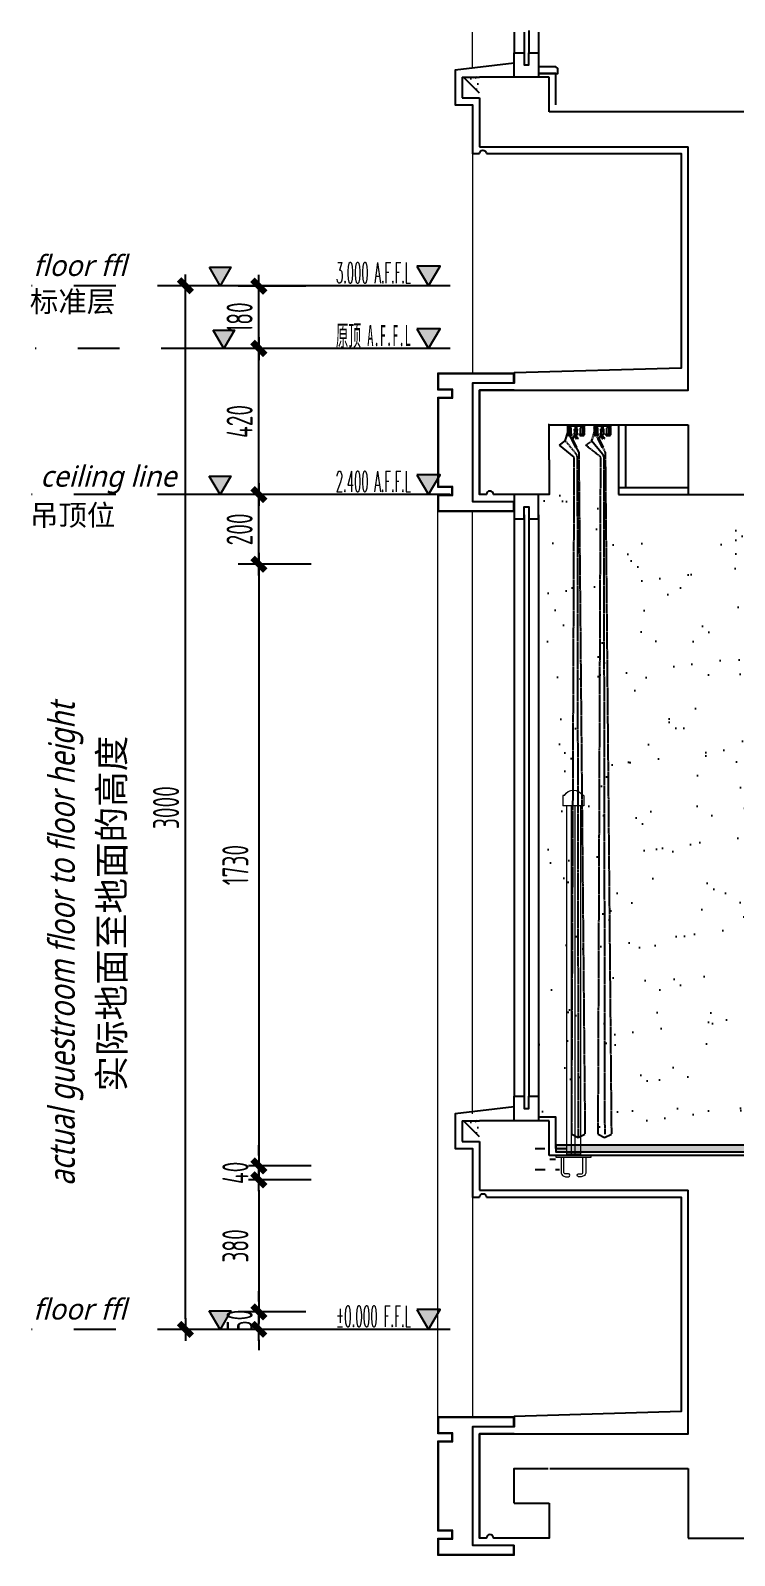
# Model space of a CAD drawing. Header units: inches. Extents: x 96003 to 270950, y -80202 to 65998.
# Drawn here: x 187533 to 189558, y 34810 to 39194 of the extents above; entities that cross this region are included whole.
import ezdxf
from ezdxf.enums import TextEntityAlignment as Align

# ---------------------------------------------------------------- set-up
doc = ezdxf.new("R2010")
doc.units = ezdxf.units.IN
doc.header["$LTSCALE"] = 10
doc.header["$MEASUREMENT"] = 0
doc.linetypes.add('DASH', pattern=[0.35, 0.25, -0.1])
doc.linetypes.add('M-CENTER', pattern=[1.8, 1.2, -0.2, 0.2, -0.2])
for name, color, linetype in [('16', 12, 'Continuous'), ('81', 81, 'Continuous'), ('A_SURFACE', 9, 'Continuous'), ('AD-土建柱轮廓线', 200, 'Continuous'), ('ED-文字说明', 50, 'Continuous'), ('ED-造型尺寸', 44, 'Continuous'), ('EL-03', 3, 'Continuous'), ('EL-30', 30, 'Continuous'), ('EL-BHATCH-250', 250, 'Continuous'), ('EL-DIM', 50, 'Continuous'), ('EL-天花轮廓线', 100, 'Continuous'), ('FC-地面造型', 136, 'Continuous'), ('HAT【填充】', 250, 'Continuous'), ('PUB_HATCH', 8, 'Continuous'), ('SBEI', 1, 'Continuous')]:
    doc.layers.add(name, color=color, linetype=linetype)
for name, color, linetype, lineweight in [('D-地面铺装', 252, 'Continuous', 9), ('J-金属幕墙', 34, 'Continuous', 13), ('L-栏杆扶手', 73, 'Continuous', 13), ('L-立面看线', 8, 'Continuous', 13)]:
    doc.layers.add(name, color=color, linetype=linetype, lineweight=lineweight)
doc.styles.add('-宋体', font='')
doc.styles.add('CCD_DIM', font='archs.shx', dxfattribs={"width": 0.7})
doc.styles.add('hz', font='simplex', dxfattribs={"width": 0.7, "bigfont": 'hztxt'})
doc.styles.add('LUCIDIA', font='')
doc.styles.add('RomanS', font='romans.shx', dxfattribs={"width": 0.9})
doc.styles.add('st', font='')
doc.styles.add('宋体', font='', dxfattribs={"height": 60})
doc.styles.get('-宋体').set_extended_font_data('SimSun')
doc.styles.get('LUCIDIA').set_extended_font_data('Lucida Sans', italic=True)
doc.styles.get('st').set_extended_font_data('SimSun')
doc.styles.get('宋体').set_extended_font_data('SimSun')
doc.dimstyles.new('1.30', dxfattribs={"dimscale": 30, "dimtxt": 2.5, "dimasz": 1, "dimexe": 1, "dimexo": 1.5, "dimgap": 1, "dimtad": 1, "dimdec": 0, "dimrnd": 5, "dimdsep": 46, "dimtxsty": 'CCD_DIM', "dimblk": 'CCD_Dimension_Tick', "dimcen": 1, "dimclrd": 44, "dimclre": 44, "dimclrt": 2, "dimadec": 0, "dimazin": 2, "dimtfac": 1, "dimtdec": 0, "dimtix": 1, "dimtmove": 2, "dimatfit": 3, "dimldrblk": 'CCD_Dimension_Tick', "dimfxl": 5, "dimfxlon": 1, "dimtolj": 1, "dimarcsym": 0})
doc.dimstyles.new('Matrix_30内', dxfattribs={"dimscale": 30, "dimtxt": 2.5, "dimasz": 1, "dimexe": 2, "dimexo": 1.5, "dimgap": 0.6, "dimtad": 1, "dimdec": 0, "dimrnd": 1, "dimzin": 12, "dimdsep": 46, "dimtxsty": 'CCD_DIM', "dimblk": 'CCD_Dimension_Tick', "dimcen": 0.125, "dimclrd": 44, "dimclre": 44, "dimclrt": 50, "dimadec": 0, "dimazin": 0, "dimtfac": 1, "dimtdec": 0, "dimtix": 1, "dimtmove": 2, "dimatfit": 3, "dimldrblk": 'CCD_Leader_Dot', "dimfxl": 5, "dimfxlon": 1, "dimtvp": 1, "dimtolj": 1, "dimtzin": 0, "dimarcsym": 0})
pattern_1 = [(45, (190901.26, -77467.75), (-35.35534, 35.35534), []), (50, (190901.26, -77467.75), (143.452, -12.5504), [15, -165]), (355, (190901.26, -77467.75), (-27.7503, 150.4384), [12, -132]), (100.4514, (190913.22, -77468.8), (115.702, 137.888), [12.748, -140.2284]), (46.184, (190901.26, -77427.75), (213.448, -33.104), [22.5, -247.5]), (96.6356, (190919.05, -77430.5), (186.9325, 194.824), [19.122, -210.343]), (351.184, (190901.26, -77427.75), (186.932, 194.824), [18, -198]), (21, (190921.26, -77437.75), (119.3814, -80.5238), [15, -165]), (326, (190921.26, -77437.75), (48.663, 145.03), [12, -132]), (71.4514, (190931.21, -77444.46), (168.0445, 64.506), [12.748, -140.2284]), (37.5, (190901.26, -77467.75), (2.43197, 66.57877), [0, -130.4, 0, -134, 0, -132.5]), (7.5, (190901.26, -77467.75), (52.6139, 78.8823), [0, -76.4, 0, -127.4, 0, -50.5]), (327.5, (190856.66, -77467.75), (106.7645, -4.511), [0, -50, 0, -156, 0, -207]), (317.5, (190836.66, -77467.75), (116.6372, 20.021), [0, -65, 0, -103.6, 0, -147])]
pattern_2 = [(45, (190901.26, -74467.75), (-35.35534, 35.35534), []), (50, (190901.26, -74467.75), (143.452, -12.5504), [15, -165]), (355, (190901.26, -74467.75), (-27.7503, 150.4384), [12, -132]), (100.4514, (190913.22, -74468.8), (115.702, 137.888), [12.748, -140.2284]), (46.184, (190901.26, -74427.75), (213.448, -33.104), [22.5, -247.5]), (96.6356, (190919.05, -74430.5), (186.9325, 194.824), [19.122, -210.343]), (351.184, (190901.26, -74427.75), (186.932, 194.824), [18, -198]), (21, (190921.26, -74437.75), (119.3814, -80.5238), [15, -165]), (326, (190921.26, -74437.75), (48.663, 145.03), [12, -132]), (71.4514, (190931.21, -74444.46), (168.0445, 64.506), [12.748, -140.2284]), (37.5, (190901.26, -74467.75), (2.43197, 66.57877), [0, -130.4, 0, -134, 0, -132.5]), (7.5, (190901.26, -74467.75), (52.6139, 78.8823), [0, -76.4, 0, -127.4, 0, -50.5]), (327.5, (190856.66, -74467.75), (106.7645, -4.511), [0, -50, 0, -156, 0, -207]), (317.5, (190836.66, -74467.75), (116.6372, 20.021), [0, -65, 0, -103.6, 0, -147])]

# ---------------------------------------------------------------- blocks, each defined once
blk = doc.blocks.new('A$C29FB2657')
blk.add_lwpolyline([(50, 0), (-50, 0), (-50, -6), (50, -6), (50, 0)])
for points in [[(-35.5, -6), (-35.5, -48, 0.414214), (-22.5, -61), (-14.5, -61, 1), (-14.5, -53), (-22.5, -53, -0.414214), (-27.5, -48), (-27.5, -6)], [(35.5, -6), (35.5, -48, -0.414214), (22.5, -61), (14.5, -61, -1), (14.5, -53), (22.5, -53, 0.414214), (27.5, -48), (27.5, -6)]]:
    blk.add_lwpolyline(points, format="xyb")
blk = doc.blocks.new('ERYRTEYRTYTRYU')
at = {"layer": 'EL-BHATCH-250'}
h = blk.add_hatch(dxfattribs=at)
h.set_pattern_fill('ANSI36', color=256)
h.set_pattern_definition([(45, (-797212.6542, -227327.022), (1.683798023, 6.173926083), [7.9375, -1.5875, 0, -1.5875])])
h.paths.add_polyline_path([(194823.9, -79002.6), (194828.9, -78997.6), (195443.9, -78997.6), (195443.9, -79017.6), (194843.9, -79017.6), (194843.9, -79037.6), (194823.9, -79037.6), (194823.9, -79020.1), (194828.9, -79020.1), (194828.9, -79015.1), (194823.9, -79015.1)])
at = {"layer": 'PUB_HATCH'}
h = blk.add_hatch(dxfattribs=at)
h.set_pattern_fill('钢筋混凝土', color=256, scale=20, style=0)
h.set_pattern_definition(pattern_2)
h.paths.add_polyline_path([(195663.9, -75987.6), (195663.9, -75927.6), (195713.9, -75927.6), (195713.9, -75987.6)])
h = blk.add_hatch(dxfattribs=at)
h.set_pattern_fill('钢筋混凝土', color=256, scale=20, style=0)
h.set_pattern_definition(pattern_2)
h.paths.add_polyline_path([(195663.9, -75987.6), (195663.9, -75927.6), (195713.9, -75927.6), (195713.9, -75987.6)])
h = blk.add_hatch(dxfattribs=at)
h.set_pattern_fill('普通砖', color=256, scale=50, style=0)
h.set_pattern_definition([(45, (134887.13, -103269.03), (-88.38838, 88.38838), [])])
h.paths.add_polyline_path([(195603.9, -77037.6), (195603.9, -76997.6), (195603.9, -76957.6)])
h = blk.add_hatch(dxfattribs=at)
h.set_pattern_fill('钢筋混凝土', color=256, scale=20, style=0)
h.set_pattern_definition(pattern_1)
h.paths.add_polyline_path([(195663.9, -78987.6), (195663.9, -78927.6), (195713.9, -78927.6), (195713.9, -78987.6)])
h = blk.add_hatch(dxfattribs=at)
h.set_pattern_fill('钢筋混凝土', color=256, scale=20, style=0)
h.set_pattern_definition(pattern_1)
h.paths.add_polyline_path([(195663.9, -78987.6), (195663.9, -78927.6), (195713.9, -78927.6), (195713.9, -78987.6)])
h = blk.add_hatch(dxfattribs=at)
h.set_pattern_fill('普通砖', color=256, scale=50, style=0)
h.set_pattern_definition([(45, (134887.13, -106269.03), (-88.38838, 88.38838), [])])
h.paths.add_polyline_path([(195603.9, -80037.6), (195603.9, -79997.6), (195603.9, -79957.6)])
at = {"layer": '81', "color": 136}
for p, q in [((195493.9, -75798.3, 0), (195493.9, -75857.6, 0)), ((195521.9, -75793.6, 0), (195521.9, -75857.6, 0)), ((195535.9, -75798.3, 0), (195535.9, -75857.6, 0)), ((195563.9, -75798.3, 0), (195563.9, -75857.6, 0)), ((195493.9, -77186, 0), (195493.9, -78857.6, 0)), ((195521.9, -77186, 0), (195521.9, -78857.6, 0)), ((195535.9, -77186, 0), (195535.9, -78857.6, 0)), ((195563.9, -77186, 0), (195563.9, -78857.6, 0)), ((195493.9, -78798.3, 0), (195493.9, -78857.6, 0)), ((195521.9, -78793.6, 0), (195521.9, -78857.6, 0)), ((195535.9, -78798.3, 0), (195535.9, -78857.6, 0)), ((195563.9, -78798.3, 0), (195563.9, -78857.6, 0))]:
    blk.add_line(p, q, dxfattribs=at)
at = {"layer": '81', "color": 136, "elevation": 0}
for points in [[(195563.9, -75857.6), (195535.9, -75857.6), (195535.9, -75892.6), (195521.9, -75892.6), (195521.9, -75857.6), (195493.9, -75857.6), (195493.9, -75927.6), (195563.9, -75927.6)], [(195563.9, -75857.6), (195535.9, -75857.6), (195535.9, -75892.6), (195521.9, -75892.6), (195521.9, -75857.6), (195493.9, -75857.6), (195493.9, -75927.6), (195563.9, -75927.6)], [(195563.9, -77197.6), (195535.9, -77197.6), (195535.9, -77162.6), (195521.9, -77162.6), (195521.9, -77197.6), (195493.9, -77197.6), (195493.9, -77127.6), (195563.9, -77127.6)], [(195563.9, -78857.6), (195535.9, -78857.6), (195535.9, -78892.6), (195521.9, -78892.6), (195521.9, -78857.6), (195493.9, -78857.6), (195493.9, -78927.6), (195563.9, -78927.6)], [(195563.9, -78857.6), (195535.9, -78857.6), (195535.9, -78892.6), (195521.9, -78892.6), (195521.9, -78857.6), (195493.9, -78857.6), (195493.9, -78927.6), (195563.9, -78927.6)]]:
    blk.add_lwpolyline(points, close=True, dxfattribs=at)
at = {"layer": 'A_SURFACE'}
blk.add_line((195443.9, -79007.6, 0), (195413.9, -79007.6, 0), dxfattribs=at)
at = {"layer": 'A_SURFACE', "color": 20, "elevation": 0}
for points in [[(195443.9, -76007.6), (195443.9, -75917.6), (195493.9, -75917.6)], [(195563.9, -75887.6), (195733.9, -75907.6), (195733.9, -76007.6), (195683.9, -76007.6), (195683.9, -76147.6), (195663.9, -76147.6)], [(195643.9, -76147.6), (195083.9, -76147.6), (195084.2, -76763.9), (195563.9, -76777.6), (195563.9, -76807.6), (195683.9, -76807.6), (195683.9, -77147.6), (195563.9, -77147.6)], [(195563.9, -78887.6), (195733.9, -78907.6), (195733.9, -79007.6), (195683.9, -79007.6), (195683.9, -79147.6), (195663.9, -79147.6)], [(195443.9, -79007.6), (195443.9, -78917.6), (195493.9, -78917.6)], [(195443.9, -79017.6), (194843.9, -79017.6), (194843.9, -79517.6)], [(195643.9, -79147.6), (195083.9, -79147.6), (195084.2, -79763.9), (195563.9, -79777.6), (195563.9, -79807.6), (195683.9, -79807.6), (195683.9, -80147.6), (195563.9, -80147.6)]]:
    blk.add_lwpolyline(points, dxfattribs=at)
at = {"layer": 'A_SURFACE', "color": 20}
for centre in [(195653.9, -76147.6, 0), (195653.9, -79147.6, 0)]:
    blk.add_arc(centre, 10, 0, 180, dxfattribs=at)
at = {"layer": 'AD-土建柱轮廓线'}
for p, q in [((195463.9, -76027.6, 0), (195463.9, -75927.6, 0)), ((195463.9, -75927.6, 0), (195663.9, -75927.6, 0)), ((195713.9, -75927.6, 0), (195663.9, -75927.6, 0)), ((195713.9, -75927.6, 0), (195663.9, -75927.6, 0)), ((195713.9, -75927.6, 0), (195713.9, -75987.6, 0)), ((195713.9, -75927.6, 0), (195713.9, -75987.6, 0)), ((195713.9, -75987.6, 0), (195663.9, -75987.6, 0)), ((195663.9, -75987.6, 0), (195663.9, -76127.6, 0)), ((195713.9, -75987.6, 0), (195663.9, -75987.6, 0)), ((194863.9, -76577.6, 0), (194863.9, -76027.6, 0)), ((194863.9, -76027.6, 0), (195463.9, -76027.6, 0)), ((195663.9, -76127.6, 0), (195063.9, -76127.6, 0)), ((194863.9, -76707.6, 0), (194863.9, -76577.6, 0)), ((194863.9, -77127.6, 0), (194863.9, -76707.6, 0)), ((194863.9, -76707.6, 0), (194863.9, -76707.6, 0)), ((195563.9, -76827.6, 0), (195063.9, -76827.6, 0)), ((195563.9, -76827.6, 0), (195663.9, -76827.6, 0)), ((195663.9, -76827.6, 0), (195663.9, -77027.6, 0)), ((195663.9, -76827.6, 0), (195663.9, -76827.6, 0)), ((195663.9, -76827.6, 0), (195663.9, -76907.6, 0)), ((195663.9, -76907.6, 0), (195663.9, -76907.6, 0)), ((195463.9, -77027.6, 0), (195463.9, -77027.6, 0)), ((195663.9, -77027.6, 0), (195663.9, -77027.6, 0)), ((195663.9, -77027.6, 0), (195663.9, -77127.6, 0)), ((195063.9, -77127.6, 0), (194863.9, -77127.6, 0)), ((195463.9, -79027.6, 0), (195463.9, -78927.6, 0)), ((195463.9, -78927.6, 0), (195663.9, -78927.6, 0)), ((195713.9, -78927.6, 0), (195663.9, -78927.6, 0)), ((195713.9, -78927.6, 0), (195663.9, -78927.6, 0)), ((195713.9, -78927.6, 0), (195713.9, -78987.6, 0)), ((195713.9, -78927.6, 0), (195713.9, -78987.6, 0)), ((195713.9, -78987.6, 0), (195663.9, -78987.6, 0)), ((195663.9, -78987.6, 0), (195663.9, -79127.6, 0)), ((195713.9, -78987.6, 0), (195663.9, -78987.6, 0)), ((194863.9, -79577.6, 0), (194863.9, -79027.6, 0)), ((194863.9, -79027.6, 0), (195463.9, -79027.6, 0)), ((195663.9, -79127.6, 0), (195063.9, -79127.6, 0)), ((194863.9, -79707.6, 0), (194863.9, -79577.6, 0)), ((194863.9, -80127.6, 0), (194863.9, -79707.6, 0)), ((194863.9, -79707.6, 0), (194863.9, -79707.6, 0)), ((195563.9, -79827.6, 0), (195063.9, -79827.6, 0)), ((195563.9, -79827.6, 0), (195663.9, -79827.6, 0)), ((195663.9, -79827.6, 0), (195663.9, -80027.6, 0)), ((195663.9, -79827.6, 0), (195663.9, -79827.6, 0)), ((195663.9, -79827.6, 0), (195663.9, -79907.6, 0)), ((195663.9, -79907.6, 0), (195663.9, -79907.6, 0)), ((195563.9, -80027.6, 0), (195463.9, -80027.6, 0)), ((195663.9, -80027.6, 0), (195663.9, -80027.6, 0)), ((195663.9, -80027.6, 0), (195663.9, -80127.6, 0)), ((195063.9, -80127.6, 0), (194863.9, -80127.6, 0))]:
    blk.add_line(p, q, dxfattribs=at)
at = {"layer": 'AD-土建柱轮廓线', "elevation": 0}
for points in [[(194863.9, -76927.6), (194863.9, -76927.6), (194863.9, -76127.6)], [(195461.5, -76927.6), (195063.9, -76927.6)], [(195063.9, -76927.6), (195063.9, -77127.6)], [(195463.9, -77027.6), (195463.9, -77027.6), (195463.9, -77027.6), (195463.9, -76927.6), (195466.3, -76927.6)], [(194863.9, -79927.6), (194863.9, -79927.6), (194863.9, -79127.6)], [(195461.5, -79927.6), (195063.9, -79927.6)], [(195063.9, -79927.6), (195063.9, -80127.6)], [(195563.9, -80027.6), (195563.9, -80027.6), (195563.9, -80027.6), (195563.9, -79927.6), (195466.3, -79927.6)]]:
    blk.add_lwpolyline(points, dxfattribs=at)
for points in [[(195463.9, -77027.6), (195463.9, -77127.6), (195623.9, -77127.6, -0.996715), (195644, -77127.6), (195663.9, -77127.6), (195663.9, -76827.6), (195063.9, -76827.6), (195063.9, -76127.6)], [(195463.9, -80027.6), (195463.9, -80127.6), (195623.9, -80127.6, -0.996715), (195644, -80127.6), (195663.9, -80127.6), (195663.9, -79827.6), (195063.9, -79827.6), (195063.9, -79127.6)]]:
    blk.add_lwpolyline(points, format="xyb", dxfattribs=at)
at = {"layer": 'D-地面铺装', "elevation": 0}
for points in [[(195463.9, -76027.6), (195463.9, -75927.6)], [(195463.9, -79027.6), (195463.9, -78927.6)]]:
    blk.add_lwpolyline(points, dxfattribs=at)
at = {"layer": 'EL-03', "elevation": 0}
for points in [[(195493.9, -75917.6), (195443.9, -75917.6), (195438.9, -75917.6), (195438.9, -75902.6), (195443.9, -75897.6), (195493.9, -75897.6)], [(194823.9, -79002.6), (194828.9, -78997.6), (195443.9, -78997.6), (195443.9, -79017.6), (194843.9, -79017.6), (194843.9, -79037.6), (194843.9, -79037.6), (194823.9, -79037.6), (194823.9, -79020.1), (194828.9, -79020.1), (194828.9, -79015.1), (194823.9, -79015.1), (194823.9, -79002.6)]]:
    blk.add_lwpolyline(points, dxfattribs=at)
at = {"layer": 'EL-30', "elevation": 0}
blk.add_lwpolyline([(194843.9, -79017.6), (194823.9, -79002.6)], dxfattribs=at)
at = {"layer": 'J-金属幕墙'}
blk.add_line((195783.9, -79777.6, 0), (195783.9, -77177.6, 0), dxfattribs=at)
at = {"layer": 'J-金属幕墙', "elevation": 0}
for points in [[(195563.9, -77147.6), (195563.9, -77177.6), (195783.9, -77177.6), (195783.9, -77127.6), (195743.9, -77127.6), (195743.9, -77107.6), (195783.9, -77107.6), (195783.9, -76847.6), (195743.9, -76847.6), (195743.9, -76827.6), (195783.9, -76827.6), (195783.9, -76777.6), (195563.9, -76777.6), (195563.9, -76807.6)], [(195566.9, -77147.6), (195566.9, -77174.6), (195780.9, -77174.6), (195780.9, -77130.6), (195740.9, -77130.6), (195740.9, -77104.6), (195780.9, -77104.6), (195780.9, -76850.6), (195740.9, -76850.6), (195740.9, -76824.6), (195780.9, -76824.6), (195780.9, -76780.6), (195566.9, -76780.6), (195566.9, -76807.6)], [(195563.9, -80147.6), (195563.9, -80177.6), (195783.9, -80177.6), (195783.9, -80127.6), (195743.9, -80127.6), (195743.9, -80107.6), (195783.9, -80107.6), (195783.9, -79847.6), (195743.9, -79847.6), (195743.9, -79827.6), (195783.9, -79827.6), (195783.9, -79777.6), (195563.9, -79777.6), (195563.9, -79807.6)], [(195566.9, -80147.6), (195566.9, -80174.6), (195780.9, -80174.6), (195780.9, -80130.6), (195740.9, -80130.6), (195740.9, -80104.6), (195780.9, -80104.6), (195780.9, -79850.6), (195740.9, -79850.6), (195740.9, -79824.6), (195780.9, -79824.6), (195780.9, -79780.6), (195566.9, -79780.6), (195566.9, -79807.6)]]:
    blk.add_lwpolyline(points, dxfattribs=at)
at = {"layer": 'L-栏杆扶手'}
for p, q in [((195363.7, -77992.7, 0), (195367.7, -77992.7, 0)), ((195363.7, -77992.7, 0), (195363.7, -78022.7, 0)), ((195363.7, -78022.7, 0), (195423.9, -78022.7, 0)), ((195373.7, -78022.7, 0), (195373.7, -78927.6, 0)), ((195388.9, -78922.6, 0), (195388.9, -78022.7, 0)), ((195398.9, -78922.6, 0), (195398.9, -78022.7, 0)), ((195413.9, -78022.7, 0), (195413.9, -78927.6, 0)), ((195419.9, -77992.7, 0), (195423.9, -77992.7, 0)), ((195423.9, -77992.7, 0), (195423.9, -78022.7, 0)), ((195373.7, -78798.3, 0), (195373.7, -79027.6, 0)), ((195388.9, -79022.6, 0), (195388.9, -78798.3, 0)), ((195398.9, -79022.6, 0), (195398.9, -78798.3, 0)), ((195413.9, -78798.3, 0), (195413.9, -79027.6, 0)), ((195413.9, -79022.6, 0), (195373.7, -79022.6, 0))]:
    blk.add_line(p, q, dxfattribs=at)
at = {"layer": 'L-栏杆扶手', "elevation": 0}
for points in [[(195443.9, -76027.6), (195413.9, -76027.6), (195443.9, -76027.6)], [(195443.9, -79027.6), (195413.9, -79027.6), (195443.9, -79027.6)]]:
    blk.add_lwpolyline(points, dxfattribs=at)
at = {"layer": 'L-栏杆扶手'}
blk.add_arc((195393.8, -78007.7, 0), 30.1, 29.8902, 150.1098, dxfattribs=at)
at = {"layer": 'L-立面看线'}
for p, q in [((195683.9, -75901.8, 0), (195683.9, -75798.3, 0)), ((195683.9, -76147.6, 0), (195683.9, -76777.6, 0)), ((195683.9, -78907.6, 0), (195683.9, -77177.6, 0)), ((195683.9, -78901.8, 0), (195683.9, -78798.3, 0)), ((195683.9, -79147.6, 0), (195683.9, -79777.6, 0))]:
    blk.add_line(p, q, dxfattribs=at)
at = {"layer": 'SBEI', "color": 3}
for p, q in [((195243.9, -76927.6, 0), (195243.9, -77107.6, 0)), ((195263.9, -76927.6, 0), (195263.9, -77127.6, 0)), ((195263.9, -77107.6, 0), (195063.9, -77107.6, 0)), ((195263.9, -77127.6, 0), (195063.9, -77127.6, 0))]:
    blk.add_line(p, q, dxfattribs=at)
at = {"layer": 'L-栏杆扶手'}
blk.add_blockref('A$C29FB2657', (195393.8, -79027.6, 0), dxfattribs=at)
blk = doc.blocks.new('CCD_Dimension_Tick')
at = {"color": 0, "linetype": 'ByBlock'}
for p, q in [((-1.09, 0), (0, 0)), ((0, 0), (1.09, 0))]:
    blk.add_line(p, q, dxfattribs=at)
at = {"color": 0, "linetype": 'Continuous', "const_width": 0.608}
blk.add_lwpolyline([(-0.61, -0.61), (0.61, 0.61)], dxfattribs=at)
blk = doc.blocks.new('*D306')
at = {"layer": 'Defpoints', "color": 0, "linetype": 'ByBlock', "transparency": 16777216}
for p in [(188190.1, 35509.6), (188370.1, 35509.6), (188370.1, 35459.6)]:
    blk.add_point(p, dxfattribs=at)
at = {"layer": 'EL-天花轮廓线', "color": 44, "lineweight": -2, "transparency": 16777216}
for p, q in [((188190.1, 35539.6), (188190.1, 35569.6)), ((188325.1, 35509.6), (188130.1, 35509.6)), ((188190.1, 35459.6), (188190.1, 35509.6)), ((188325.1, 35459.6), (188130.1, 35459.6)), ((188190.1, 35429.6), (188190.1, 35399.6))]:
    blk.add_line(p, q, dxfattribs=at)
at = {"layer": 'EL-天花轮廓线', "color": 44, "linetype": 'ByBlock', "lineweight": -2, "transparency": 16777216, "xscale": 30, "yscale": 30, "zscale": 30}
for p, rotation in [((188190.1, 35509.6), 270), ((188190.1, 35459.6), 90)]:
    blk.add_blockref('CCD_Dimension_Tick', p, dxfattribs=dict(at, rotation=rotation))
at = {"layer": 'EL-天花轮廓线', "color": 50, "linetype": 'ByBlock', "transparency": 16777216, "insert": (188134.6, 35484.6), "char_height": 75, "attachment_point": 5, "rotation": 90, "style": 'CCD_DIM'}
blk.add_mtext('\\A1;50', dxfattribs=at)
blk = doc.blocks.new('CCD_Leader_Dot')
at = {"color": 0, "linetype": 'ByBlock'}
blk.add_line((-5, 0), (-10, 0), dxfattribs=at)
at = {"color": 0, "linetype": 'ByBlock', "const_width": 5}
blk.add_lwpolyline([(-2.5, 0, 1), (2.5, 0, 1)], format="xyb", close=True, dxfattribs=at)
blk = doc.blocks.new('*D307')
at = {"layer": 'Defpoints', "color": 0, "linetype": 'ByBlock', "transparency": 16777216}
for p in [(188190.1, 38458.6), (188370.1, 38458.6), (188370.1, 38279)]:
    blk.add_point(p, dxfattribs=at)
at = {"layer": 'EL-天花轮廓线', "color": 44, "lineweight": -2, "transparency": 16777216}
for p, q in [((188325.1, 38458.6), (188130.1, 38458.6)), ((188190.1, 38309), (188190.1, 38428.6)), ((188325.1, 38279), (188130.1, 38279))]:
    blk.add_line(p, q, dxfattribs=at)
at = {"layer": 'EL-天花轮廓线', "color": 44, "linetype": 'ByBlock', "lineweight": -2, "transparency": 16777216, "xscale": 30, "yscale": 30, "zscale": 30}
for p, rotation in [((188190.1, 38458.6), 90), ((188190.1, 38279), 270)]:
    blk.add_blockref('CCD_Dimension_Tick', p, dxfattribs=dict(at, rotation=rotation))
at = {"layer": 'EL-天花轮廓线', "color": 50, "linetype": 'ByBlock', "transparency": 16777216, "insert": (188134.6, 38368.8), "char_height": 75, "attachment_point": 5, "rotation": 90, "style": 'CCD_DIM'}
blk.add_mtext('\\A1;180', dxfattribs=at)
blk = doc.blocks.new('*D308')
at = {"layer": 'Defpoints', "color": 0, "linetype": 'ByBlock', "transparency": 16777216}
for p in [(187978.7, 38459.6), (188370.1, 38459.6), (188370.1, 35459.6)]:
    blk.add_point(p, dxfattribs=at)
at = {"layer": 'EL-天花轮廓线', "color": 44, "lineweight": -2, "transparency": 16777216}
for p, q in [((188128.7, 38459.6), (187918.7, 38459.6)), ((187978.7, 35489.6), (187978.7, 38429.6)), ((188128.7, 35459.6), (187918.7, 35459.6))]:
    blk.add_line(p, q, dxfattribs=at)
at = {"layer": 'EL-天花轮廓线', "color": 44, "linetype": 'ByBlock', "lineweight": -2, "transparency": 16777216, "xscale": 30, "yscale": 30, "zscale": 30}
for p, rotation in [((187978.7, 38459.6), 90), ((187978.7, 35459.6), 270)]:
    blk.add_blockref('CCD_Dimension_Tick', p, dxfattribs=dict(at, rotation=rotation))
at = {"layer": 'EL-天花轮廓线', "color": 50, "linetype": 'ByBlock', "transparency": 16777216, "insert": (187923.2, 36959.6), "char_height": 75, "attachment_point": 5, "rotation": 90, "style": 'CCD_DIM'}
blk.add_mtext('\\A1;3000', dxfattribs=at)
blk = doc.blocks.new('ELEVATION')
blk.add_hatch(color=256).paths.add_polyline_path([(4.17, 2.47), (2.7, 0), (1.23, 2.47)])
blk.add_line((0, 0), (14.67, 0))
blk.add_lwpolyline([(4.17, 2.47), (2.7, 0), (1.23, 2.47)], close=True)
at = {"style": 'hz', "width": 0.444477}
blk.add_attdef('ELEV', text='', height=2.5, dxfattribs=at).set_placement((4.89, 0.32), (14.26, 0.32), align=Align.FIT)
blk = doc.blocks.new('A$C2E6F40A5')
blk.add_hatch(color=256).paths.add_polyline_path([(40, 69.3), (-40, 69.3), (0, 0)])
at = {"color": 0}
blk.add_lwpolyline([(40, 69.3), (-40, 69.3), (0, 0), (40, 69.3)], dxfattribs=at)
blk = doc.blocks.new('20150428.1023048')
at = {"layer": 'ED-造型尺寸', "color": 250, "linetype": 'M-CENTER', "ltscale": 2}
blk.add_line((21.19, 0, 0), (-14.89, 0, 0), dxfattribs=at)
at = {"layer": 'ED-造型尺寸', "xscale": -0.0256, "yscale": 0.0256, "zscale": 0.0256}
blk.add_blockref('A$C2E6F40A5', (3.19, 0, 0), dxfattribs=at)
blk = doc.blocks.new('*D309')
at = {"layer": 'Defpoints', "color": 0, "linetype": 'ByBlock', "transparency": 16777216}
for p in [(188190.1, 38279.8), (189000.2, 38279.8), (188370.1, 37859.6)]:
    blk.add_point(p, dxfattribs=at)
at = {"layer": 'EL-天花轮廓线', "color": 44, "lineweight": -2, "transparency": 16777216}
for p, q in [((188340.1, 38279.8), (188130.1, 38279.8)), ((188190.1, 37889.6), (188190.1, 38249.8)), ((188325.1, 37859.6), (188130.1, 37859.6))]:
    blk.add_line(p, q, dxfattribs=at)
at = {"layer": 'EL-天花轮廓线', "color": 44, "linetype": 'ByBlock', "lineweight": -2, "transparency": 16777216, "xscale": 30, "yscale": 30, "zscale": 30}
for p, rotation in [((188190.1, 38279.8), 90), ((188190.1, 37859.6), 270)]:
    blk.add_blockref('CCD_Dimension_Tick', p, dxfattribs=dict(at, rotation=rotation))
at = {"layer": 'EL-天花轮廓线', "color": 50, "linetype": 'ByBlock', "transparency": 16777216, "insert": (188134.6, 38069.7), "char_height": 75, "attachment_point": 5, "rotation": 90, "style": 'CCD_DIM'}
blk.add_mtext('\\A1;420', dxfattribs=at)
blk = doc.blocks.new('*D310')
at = {"layer": 'Defpoints', "color": 0, "linetype": 'ByBlock', "transparency": 16777216}
for p in [(188190.1, 37859.6), (189644.5, 37859.6, 0), (189643.5, 37659.3, 0)]:
    blk.add_point(p, dxfattribs=at)
at = {"layer": 'EL-天花轮廓线', "color": 44, "lineweight": -2, "transparency": 16777216}
for p, q in [((188340.1, 37859.6), (188130.1, 37859.6)), ((188190.1, 37689.3), (188190.1, 37829.6)), ((188340.1, 37659.3), (188130.1, 37659.3))]:
    blk.add_line(p, q, dxfattribs=at)
at = {"layer": 'EL-天花轮廓线', "color": 44, "linetype": 'ByBlock', "lineweight": -2, "transparency": 16777216, "xscale": 30, "yscale": 30, "zscale": 30}
for p, rotation in [((188190.1, 37859.6), 90), ((188190.1, 37659.3), 270)]:
    blk.add_blockref('CCD_Dimension_Tick', p, dxfattribs=dict(at, rotation=rotation))
at = {"layer": 'EL-天花轮廓线', "color": 50, "linetype": 'ByBlock', "transparency": 16777216, "insert": (188134.6, 37759.4), "char_height": 75, "attachment_point": 5, "rotation": 90, "style": 'CCD_DIM'}
blk.add_mtext('\\A1;200', dxfattribs=at)
blk = doc.blocks.new('*D305')
at = {"layer": 'Defpoints', "color": 0, "linetype": 'ByBlock', "transparency": 16777216}
for p in [(189644.5, 37659.3, 0), (188190.1, 35929.6), (188993.8, 35929.6, 0)]:
    blk.add_point(p, dxfattribs=at)
at = {"layer": 'FC-地面造型', "color": 44, "lineweight": -2, "transparency": 16777216}
for p, q in [((188340.1, 37659.3), (188160.1, 37659.3)), ((188190.1, 37629.3), (188190.1, 35959.6)), ((188340.1, 35929.6), (188160.1, 35929.6))]:
    blk.add_line(p, q, dxfattribs=at)
at = {"layer": 'FC-地面造型', "color": 44, "linetype": 'ByBlock', "lineweight": -2, "transparency": 16777216, "xscale": 30, "yscale": 30, "zscale": 30}
for p, rotation in [((188190.1, 37659.3), 90), ((188190.1, 35929.6), 270)]:
    blk.add_blockref('CCD_Dimension_Tick', p, dxfattribs=dict(at, rotation=rotation))
at = {"layer": 'FC-地面造型', "color": 2, "linetype": 'ByBlock', "transparency": 16777216, "insert": (188122.6, 36794.4), "char_height": 75, "attachment_point": 5, "rotation": 90, "style": 'CCD_DIM'}
blk.add_mtext('\\A1;1730', dxfattribs=at)
blk = doc.blocks.new('*D303')
at = {"layer": 'Defpoints', "color": 0, "linetype": 'ByBlock', "transparency": 16777216}
for p in [(189013.7, 35929.6, 0), (188190.1, 35889.6), (189013.7, 35889.6, 0)]:
    blk.add_point(p, dxfattribs=at)
at = {"layer": 'FC-地面造型', "color": 44, "lineweight": -2, "transparency": 16777216}
for p, q in [((188190.1, 35959.6), (188190.1, 35989.6)), ((188340.1, 35929.6), (188160.1, 35929.6)), ((188190.1, 35929.6), (188190.1, 35889.6)), ((188340.1, 35889.6), (188160.1, 35889.6)), ((188190.1, 35859.6), (188190.1, 35829.6))]:
    blk.add_line(p, q, dxfattribs=at)
at = {"layer": 'FC-地面造型', "color": 44, "linetype": 'ByBlock', "lineweight": -2, "transparency": 16777216, "xscale": 30, "yscale": 30, "zscale": 30}
for p, rotation in [((188190.1, 35929.6), 270), ((188190.1, 35889.6), 90)]:
    blk.add_blockref('CCD_Dimension_Tick', p, dxfattribs=dict(at, rotation=rotation))
at = {"layer": 'FC-地面造型', "color": 2, "linetype": 'ByBlock', "transparency": 16777216, "insert": (188122.6, 35909.6), "char_height": 75, "attachment_point": 5, "rotation": 90, "style": 'CCD_DIM'}
blk.add_mtext('\\A1;40', dxfattribs=at)
blk = doc.blocks.new('*D304')
at = {"layer": 'Defpoints', "color": 0, "linetype": 'ByBlock', "transparency": 16777216}
for p in [(189013.7, 35889.6, 0), (188190.1, 35509.6), (188325.1, 35509.6)]:
    blk.add_point(p, dxfattribs=at)
at = {"layer": 'FC-地面造型', "color": 44, "lineweight": -2, "transparency": 16777216}
for p, q in [((188340.1, 35889.6), (188160.1, 35889.6)), ((188190.1, 35859.6), (188190.1, 35539.6)), ((188280.1, 35509.6), (188160.1, 35509.6))]:
    blk.add_line(p, q, dxfattribs=at)
at = {"layer": 'FC-地面造型', "color": 44, "linetype": 'ByBlock', "lineweight": -2, "transparency": 16777216, "xscale": 30, "yscale": 30, "zscale": 30}
for p, rotation in [((188190.1, 35889.6), 90), ((188190.1, 35509.6), 270)]:
    blk.add_blockref('CCD_Dimension_Tick', p, dxfattribs=dict(at, rotation=rotation))
at = {"layer": 'FC-地面造型', "color": 2, "linetype": 'ByBlock', "transparency": 16777216, "insert": (188122.6, 35699.6), "char_height": 75, "attachment_point": 5, "rotation": 90, "style": 'CCD_DIM'}
blk.add_mtext('\\A1;380', dxfattribs=at)
blk = doc.blocks.new('*U788')
at = {"linetype": 'DASH', "ltscale": 250}
for p, q in [((2847661.4, -579684.4), (2847661.4, -579689.3)), ((2847661.4, -579691.3), (2847661.4, -579703.4)), ((2847661.4, -579691.3), (2847661.4, -579703.4)), ((2847663.4, -579682.4), (2847706.8, -579682.4)), ((2847671.8, -579706.8), (2847671.8, -579691.8)), ((2847671.8, -579706.8), (2847671.8, -579691.8)), ((2847697.4, -579685.4), (2847697.4, -579687.4)), ((2847698.3, -579706.8), (2847698.3, -579691.8)), ((2847698.3, -579706.8), (2847698.3, -579691.8)), ((2847708.8, -579684.4), (2847708.8, -579689.3)), ((2847708.8, -579691.3), (2847708.8, -579703.4)), ((2847708.8, -579691.3), (2847708.8, -579703.4)), ((2847737.4, -579684.4), (2847737.4, -579689.3)), ((2847737.4, -579691.3), (2847737.4, -579703.4)), ((2847737.4, -579691.3), (2847737.4, -579703.4)), ((2847739.4, -579682.4), (2847782.8, -579682.4)), ((2847747.9, -579706.8), (2847747.9, -579691.8)), ((2847747.9, -579706.8), (2847747.9, -579691.8)), ((2847773.4, -579685.4), (2847773.4, -579687.4)), ((2847774.4, -579706.8), (2847774.4, -579691.8)), ((2847774.4, -579706.8), (2847774.4, -579691.8)), ((2847784.8, -579684.4), (2847784.8, -579689.3)), ((2847784.8, -579691.3), (2847784.8, -579703.4)), ((2847784.8, -579691.3), (2847784.8, -579703.4)), ((2847637.7, -579740.7, 0), (2847654.7, -579727.9, 0)), ((2847680.7, -579774.5, 0), (2847637.7, -579740.7, 0)), ((2847654.7, -579727.9, 0), (2847662.4, -579704, 0)), ((2847661.4, -579705.4), (2847661.4, -579710.4)), ((2847662.4, -579704, 0), (2847693.4, -579761.1, 0)), ((2847673.8, -579712.4), (2847663.4, -579712.4)), ((2847673.8, -579712.4), (2847673.8, -579708.2)), ((2847696.4, -579712.4), (2847696.4, -579708.2)), ((2847696.4, -579712.4), (2847706.8, -579712.4)), ((2847708.8, -579705.4), (2847708.8, -579710.4)), ((2847730.7, -579727.9, 0), (2847761.5, -579765.3, 0)), ((2847737.4, -579705.4), (2847737.4, -579710.4)), ((2847749.8, -579712.4), (2847739.4, -579712.4)), ((2847749.8, -579712.4), (2847749.8, -579708.2)), ((2847772.4, -579712.4), (2847772.4, -579708.2)), ((2847772.4, -579712.4), (2847782.8, -579712.4)), ((2847784.8, -579705.4), (2847784.8, -579710.4))]:
    blk.add_line(p, q, dxfattribs=at)
at = {"linetype": 'DASH'}
for p, q in [((2847673.2, -581721.1, 0), (2847680.7, -579774.5, 0)), ((2847693.4, -579761.1, 0), (2847711.3, -581721.1, 0)), ((2847765.1, -579773.3, 0), (2847768, -581721.1, 0))]:
    blk.add_line(p, q, dxfattribs=at)
at = {"linetype": 'DASH', "ltscale": 500}
for p, q in [((2847673.2, -581721.1, 0), (2847691.9, -581730.4, 0)), ((2847691.9, -581730.4, 0), (2847711.3, -581721.1, 0)), ((2847749.3, -581721.3, 0), (2847767.9, -581730.6, 0)), ((2847767.9, -581730.6, 0), (2847787.3, -581721.3, 0))]:
    blk.add_line(p, q, dxfattribs=at)
at = {"linetype": 'DASH', "ltscale": 250}
for points in [[(2847697.4, -579685.4), (2847672.8, -579685.4), (2847672.8, -579687.4, -0.289705), (2847670.6, -579685.4), (2847666.4, -579685.4, 0.414214), (2847664.4, -579687.4), (2847664.4, -579707.4, 0.414214), (2847666.4, -579709.4), (2847670.7, -579709.4)], [(2847673.8, -579708.2, 0.598888), (2847672.3, -579708.1), (2847671.5, -579709.4), (2847666.4, -579709.4, -0.414214), (2847664.4, -579707.4), (2847664.4, -579687.4, -0.414214), (2847666.4, -579685.4), (2847670.6, -579685.4)], [(2847665.8, -579691.8, -0.665901), (2847671.8, -579691.8)], [(2847696.4, -579708.2, -0.598888), (2847697.8, -579708.1), (2847698.7, -579709.4), (2847703.8, -579709.4, 0.414214), (2847705.8, -579707.4), (2847705.8, -579687.4, 0.414214), (2847703.8, -579685.4), (2847699.6, -579685.4)], [(2847704.3, -579691.8, 0.665901), (2847698.3, -579691.8)], [(2847773.4, -579685.4), (2847748.8, -579685.4), (2847748.8, -579687.4, -0.289705), (2847746.6, -579685.4), (2847742.4, -579685.4, 0.414214), (2847740.4, -579687.4), (2847740.4, -579707.4, 0.414214), (2847742.4, -579709.4), (2847746.7, -579709.4)], [(2847749.8, -579708.2, 0.598888), (2847748.4, -579708.1), (2847747.5, -579709.4), (2847742.4, -579709.4, -0.414214), (2847740.4, -579707.4), (2847740.4, -579687.4, -0.414214), (2847742.4, -579685.4), (2847746.6, -579685.4)], [(2847741.9, -579691.8, -0.665901), (2847747.9, -579691.8)], [(2847772.4, -579708.2, -0.598888), (2847773.9, -579708.1), (2847774.7, -579709.4), (2847779.8, -579709.4, 0.414214), (2847781.8, -579707.4), (2847781.8, -579687.4, 0.414214), (2847779.8, -579685.4), (2847775.6, -579685.4)], [(2847780.4, -579691.8, 0.665901), (2847774.4, -579691.8)]]:
    blk.add_lwpolyline(points, format="xyb", dxfattribs=at)
for points in [[(2847665.8, -579691.8), (2847665.8, -579706.8)], [(2847680.9, -579698.3), (2847680.9, -579708)], [(2847682.7, -579686.5), (2847682.7, -579699.7)], [(2847686.5, -579685.4), (2847683.7, -579685.4)], [(2847687.5, -579699.7), (2847687.5, -579686.5)], [(2847689.3, -579708), (2847689.3, -579708), (2847689.3, -579698.3)], [(2847704.3, -579691.8), (2847704.3, -579706.8)], [(2847741.9, -579691.8), (2847741.9, -579706.8)], [(2847756.9, -579698.3), (2847756.9, -579708)], [(2847758.7, -579686.5), (2847758.7, -579699.7)], [(2847762.5, -579685.4), (2847759.7, -579685.4)], [(2847763.5, -579699.7), (2847763.5, -579686.5)], [(2847765.3, -579708), (2847765.3, -579708), (2847765.3, -579698.3)], [(2847780.4, -579691.8), (2847780.4, -579706.8)], [(2847683.3, -579708.6), (2847683.3, -579712.3)], [(2847683.6, -579712.8), (2847683.9, -579712.8)], [(2847683.7, -579700.8), (2847686.5, -579700.8)], [(2847683.9, -579712.3), (2847683.9, -579720.6)], [(2847685.4, -579711), (2847684.7, -579711)], [(2847685.4, -579721.5), (2847684.7, -579721.5)], [(2847686.3, -579720.6), (2847686.3, -579711.9)], [(2847686.3, -579712.8), (2847686.6, -579712.8)], [(2847686.9, -579712.3), (2847686.9, -579708.6)], [(2847759.3, -579708.6), (2847759.3, -579712.3)], [(2847759.6, -579712.8), (2847759.9, -579712.8)], [(2847759.7, -579700.8), (2847762.5, -579700.8)], [(2847759.9, -579712.3), (2847759.9, -579720.6)], [(2847761.5, -579711), (2847760.8, -579711)], [(2847761.5, -579721.5), (2847760.8, -579721.5)], [(2847762.3, -579720.6), (2847762.3, -579711.9)], [(2847762.3, -579712.8), (2847762.6, -579712.8)], [(2847762.9, -579712.3), (2847762.9, -579708.6)]]:
    blk.add_lwpolyline(points, dxfattribs=at)
at = {"linetype": 'DASH', "elevation": 0}
blk.add_lwpolyline([(2847654.7, -579727.9), (2847685.4, -579765.3, -0.2087), (2847689.1, -579773.3), (2847692, -581730.4)], format="xyb", dxfattribs=at)
at = {"linetype": 'DASH', "ltscale": 250, "elevation": 0}
for points in [[(2847674.3, -579720.5, -0.594748), (2847689.3, -579717.3), (2847691.3, -579721.2), (2847689.5, -579722.1), (2847687.6, -579718.5, 0.711964), (2847675.9, -579723.4), (2847687.2, -579746), (2847685.4, -579746.8), (2847674.2, -579725.1, -0.13588)], [(2847750.3, -579720.5, -0.594748), (2847765.3, -579717.3), (2847767.3, -579721.2), (2847765.6, -579722.1), (2847763.7, -579718.5, 0.711964), (2847752, -579723.4), (2847763.3, -579746), (2847761.5, -579746.8), (2847750.2, -579725.1, -0.13588)]]:
    blk.add_lwpolyline(points, format="xyb", close=True, dxfattribs=at)
at = {"linetype": 'DASH', "elevation": 0}
blk.add_lwpolyline([(2847749.3, -581721.1), (2847756.8, -579774.5), (2847713.8, -579740.7), (2847730.7, -579727.9), (2847738.4, -579704), (2847769.5, -579761.1), (2847787.3, -581721.1)], dxfattribs=at)
at = {"linetype": 'DASH', "ltscale": 250}
for centre, radius, start, end in [((2847663.4, -579684.4), 2, 90, 180), ((2847661.4, -579690.3), 0.999, 270, 90), ((2847682.6, -579694.8), 1.82, 88.7213, 165.1682), ((2847676.4, -579696.3), 4.89, 336.0033, 23.9967), ((2847683.7, -579686.4), 0.996, 89.9947, 188.2586), ((2847683.7, -579699.8), 0.996, 171.7414, 270.0053), ((2847686.5, -579686.4), 0.996, 351.7414, 90.0053), ((2847686.5, -579699.8), 0.996, 269.9947, 8.2586), ((2847687.5, -579694.8), 1.82, 14.8318, 91.2787), ((2847687.5, -579694.8), 1.82, 14.8318, 91.2787), ((2847693.7, -579696.3), 4.89, 156.0033, 203.9967), ((2847696.9, -579684.6), 2.77, 280.1532, 344.7794), ((2847706.8, -579684.4), 2, 0, 90), ((2847708.8, -579690.3), 0.999, 90, 270), ((2847739.4, -579684.4), 2, 90, 180), ((2847737.4, -579690.3), 0.999, 270, 90), ((2847758.7, -579694.8), 1.82, 88.7213, 165.1682), ((2847752.5, -579696.3), 4.89, 336.0033, 23.9967), ((2847759.7, -579686.4), 0.996, 89.9947, 188.2586), ((2847759.7, -579699.8), 0.996, 171.7414, 270.0053), ((2847762.5, -579686.4), 0.996, 351.7414, 90.0053), ((2847762.5, -579699.8), 0.996, 269.9947, 8.2586), ((2847763.6, -579694.8), 1.82, 14.8318, 91.2787), ((2847763.6, -579694.8), 1.82, 14.8318, 91.2787), ((2847769.8, -579696.3), 4.89, 156.0033, 203.9967), ((2847772.9, -579684.6), 2.77, 280.1532, 344.7794), ((2847782.8, -579684.4), 2, 0, 90), ((2847784.8, -579690.3), 0.999, 90, 270), ((2847661.4, -579704.4), 0.999, 270, 90), ((2847663.4, -579710.4), 2, 180, 270), ((2847668.8, -579705.6), 3.25, 202.6807, 337.3195), ((2847679.7, -579707.6), 0.757, 118.8586, 287.8987), ((2847681.3, -579710.6), 4.15, 95.3143, 117.5624), ((2847681.3, -579710.6), 2.65, 98.3391, 119.9384), ((2847685.1, -579696.9), 11.9, 249.2673, 290.7327), ((2847684.2, -579712.1), 0.921, 195.9269, 230.5269), ((2847685, -579712.1), 1.12, 102.4955, 189.3509), ((2847685, -579720.4), 1.12, 170.6491, 257.5045), ((2847685.2, -579712.1), 1.12, 9.3509, 77.5045), ((2847685.2, -579720.4), 1.12, 282.4955, 350.6491), ((2847686, -579712.1), 0.921, 309.4731, 344.0731), ((2847688.9, -579710.6), 4.15, 62.4376, 84.6857), ((2847688.9, -579710.6), 2.65, 60.0616, 81.6609), ((2847690.4, -579707.6), 0.757, 252.1013, 61.1414), ((2847701.3, -579705.6), 3.25, 202.6805, 337.3193), ((2847706.8, -579710.4), 2, 270, 0), ((2847708.8, -579704.4), 0.999, 90, 270), ((2847737.4, -579704.4), 0.999, 270, 90), ((2847739.4, -579710.4), 2, 180, 270), ((2847744.9, -579705.6), 3.25, 202.6807, 337.3195), ((2847755.8, -579707.6), 0.757, 118.8586, 287.8987), ((2847757.3, -579710.6), 4.15, 95.3143, 117.5624), ((2847757.3, -579710.6), 2.65, 98.3391, 119.9384), ((2847761.1, -579696.9), 11.9, 249.2673, 290.7327), ((2847760.2, -579712.1), 0.921, 195.9269, 230.5269), ((2847761, -579712.1), 1.12, 102.4955, 189.3509), ((2847761, -579720.4), 1.12, 170.6491, 257.5045), ((2847761.2, -579712.1), 1.12, 9.3509, 77.5045), ((2847761.2, -579720.4), 1.12, 282.4955, 350.6491), ((2847762, -579712.1), 0.921, 309.4731, 344.0731), ((2847764.9, -579710.6), 4.15, 62.4376, 84.6857), ((2847764.9, -579710.6), 2.65, 60.0616, 81.6609), ((2847766.5, -579707.6), 0.757, 252.1013, 61.1414), ((2847777.4, -579705.6), 3.25, 202.6805, 337.3193), ((2847782.8, -579710.4), 2, 270, 0), ((2847784.8, -579704.4), 0.999, 90, 270), ((2847754.1, -579773.5, 0), 11, 0.8505, 48.0042)]:
    blk.add_arc(centre, radius, start, end, dxfattribs=at)

msp = doc.modelspace()

# ---------------------------------------------------------------- hatches: boundary and pattern name
at = {"layer": 'FC-地面造型', "linetype": 'ByBlock'}
h = msp.add_hatch(dxfattribs=at)
h.set_pattern_fill('AR-SAND', color=250, scale=100)
h.set_pattern_definition([(37.5, (-10673.94, 3777.11), (-6.29934, 192.68238), [0, -152, 0, -170, 0, -162.5]), (7.5, (-10673.94, 3777.1), (176.97767, 282.2146), [0, -82, 0, -137, 0, -52.5]), (327.5, (-10796.94, 3777.11), (311.41419, 0.5659), [0, -50, 0, -180, 0, -235]), (317.5, (-10796.94, 3777.1), (300.61266, 87.76756), [0, -25, 0, -118, 0, -135])])
h.paths.add_polyline_path([(188994.5, 37859.6), (189194.5, 37859.6), (189195, 37809.7), (189644, 37809.4), (189644.5, 37859.6), (189644.5, 38279.8), (192203.5, 38279.8), (192203.5, 37869.6), (192213.5, 37859.6), (192803.5, 37859.6), (192803.5, 35509.6), (189646.2, 35509.6), (189644.5, 36029.6), (188994.5, 36029.6)])
at = {"layer": 'HAT【填充】'}
h = msp.add_hatch(dxfattribs=at)
h.set_pattern_fill('墙纸', color=256, scale=30, style=0, pattern_type=2)
h.set_pattern_definition([(0, (-132826.5, 114129.326), (30, 30), [30, -30])])
h.paths.add_polyline_path([(189054.5, 35979.6), (189026.5, 35979.6), (189026.5, 35944.6), (189012.5, 35944.6), (189012.5, 35979.6), (188984.5, 35979.6), (188984.5, 35909.6), (189054.5, 35909.6)])

# ---------------------------------------------------------------- block references
at = {"layer": '16', "color": 138}
msp.add_blockref('*U788', (-2658583.5, 617741.9, 0), dxfattribs=at)
at = {"layer": 'ED-文字说明'}
ref = msp.add_blockref('ELEVATION', (188740.2, 38459.6, 0), dxfattribs=dict(at, xscale=-23.04, yscale=23.04, zscale=23.04))
ref.add_attrib('ELEV', '3.000 A.F.F.L', dxfattribs={"layer": '0', "height": 60, "style": 'RomanS', "width": 0.357941}).set_placement((188411.7, 38467, 0), (188627.5, 38467, 0), align=Align.FIT)
ref = msp.add_blockref('ELEVATION', (188740.2, 38279, 0), dxfattribs=dict(at, xscale=-23.04, yscale=23.04, zscale=23.04))
ref.add_attrib('ELEV', '原顶 A.F.F.L', dxfattribs={"layer": '0', "height": 60, "style": '-宋体', "width": 0.421459}).set_placement((188411.7, 38286.5, 0), (188627.5, 38286.5, 0), align=Align.FIT)
ref = msp.add_blockref('ELEVATION', (188740, 37859.6, 0), dxfattribs=dict(at, xscale=-23.04, yscale=23.04, zscale=23.04))
ref.add_attrib('ELEV', '2.400 A.F.F.L', dxfattribs={"layer": '0', "height": 60, "style": 'RomanS', "width": 0.357941}).set_placement((188411.5, 37867, 0), (188627.3, 37867, 0), align=Align.FIT)
ref = msp.add_blockref('ELEVATION', (188740.2, 35459.6, 0), dxfattribs=dict(at, xscale=-23.04, yscale=23.04, zscale=23.04))
ref.add_attrib('ELEV', '%%p0.000 F.F.L', dxfattribs={"layer": '0', "height": 60, "style": 'RomanS', "width": 0.361366}).set_placement((188411.7, 35467, 0), (188627.5, 35467, 0), align=Align.FIT)
at = {"layer": 'ED-造型尺寸', "xscale": 30, "yscale": 30, "zscale": 30}
for p in [(187982.7, 38459.6, 0), (187993.6, 38279, 0), (187982.6, 37859.6, 0), (187982.6, 35459.6, 0)]:
    msp.add_blockref('20150428.1023048', p, dxfattribs=at)
at = {"layer": 'FC-地面造型', "color": 8, "linetype": 'ByBlock', "xscale": -1}
msp.add_blockref('ERYRTEYRTYTRYU', (384488.4, 114987.2, 0), dxfattribs=at)

# ---------------------------------------------------------------- texts
at = {"layer": 'ED-文字说明'}
for s, style, p in [('ceiling line', 'LUCIDIA', (187561.4, 37882.2, 0)), ('吊顶位', 'st', (187531.7, 37770.4, 0))]:
    msp.add_text(s, height=60, dxfattribs=dict(at, style=style)).set_placement(p)
at = {"layer": 'ED-文字说明', "style": 'LUCIDIA', "width": 0.8}
msp.add_text('actual guestroom floor to floor height', height=75, rotation=90, dxfattribs=at).set_placement((187660.6, 35872.9, 0))
at = {"layer": 'ED-文字说明', "style": '宋体'}
msp.add_text('实际地面至地面的高度', height=75, rotation=90, dxfattribs=at).set_placement((187804.2, 36143.3, 0))
at = {"layer": 'EL-DIM', "color": 2}
for s, style, p in [('floor ffl ', 'LUCIDIA', (187540.5, 38487.9, 0)), ('标准层', 'st', (187531.4, 38384.5, 0)), ('floor ffl ', 'LUCIDIA', (187540.4, 35487.9, 0))]:
    msp.add_text(s, height=60, dxfattribs=dict(at, style=style)).set_placement(p)

# ---------------------------------------------------------------- dimensions: what is measured, and where the dimension line sits
at = {"layer": 'EL-天花轮廓线', "color": 136, "linetype": 'ByBlock'}
for base, p1, p2, picture, middle in [((187978.7, 38459.6, 0), (188370.1, 35459.6, 0), (188370.1, 38459.6, 0), '*D308', (187923.2, 36959.6, 0)), ((188190.1, 38458.6, 0), (188370.1, 38279, 0), (188370.1, 38458.6, 0), '*D307', (188134.6, 38368.8, 0)), ((188190.1, 38279.8, 0), (188370.1, 37859.6, 0), (189000.2, 38279.8, 0), '*D309', (188134.6, 38069.7, 0)), ((188190.1, 37859.6, 0), (189643.5, 37659.3, 0), (189644.5, 37859.6, 0), '*D310', (188134.6, 37759.4, 0)), ((188190.1, 35509.6, 0), (188370.1, 35459.6, 0), (188370.1, 35509.6, 0), '*D306', (188134.6, 35484.6, 0))]:
    dim = msp.add_linear_dim(base=base, p1=p1, p2=p2, angle=90, dimstyle='Matrix_30内', dxfattribs=at)
    dim.commit()
    dim.dimension.update_dxf_attribs({"geometry": picture, "text_midpoint": middle})
at = {"layer": 'FC-地面造型', "color": 138, "linetype": 'ByBlock'}
for base, p1, p2, picture, middle in [((188190.1, 35929.6, 0), (189644.5, 37659.3, 0), (188993.8, 35929.6, 0), '*D305', (188122.6, 36794.4, 0)), ((188190.1, 35889.6, 0), (189013.7, 35929.6, 0), (189013.7, 35889.6, 0), '*D303', (188122.6, 35909.6, 0)), ((188190.1, 35509.6, 0), (189013.7, 35889.6, 0), (188325.1, 35509.6, 0), '*D304', (188122.6, 35699.6, 0))]:
    dim = msp.add_linear_dim(base=base, p1=p1, p2=p2, angle=90, dimstyle='1.30', dxfattribs=at)
    dim.commit()
    dim.dimension.update_dxf_attribs({"geometry": picture, "text_midpoint": middle})

doc.saveas('drawing.dxf')
